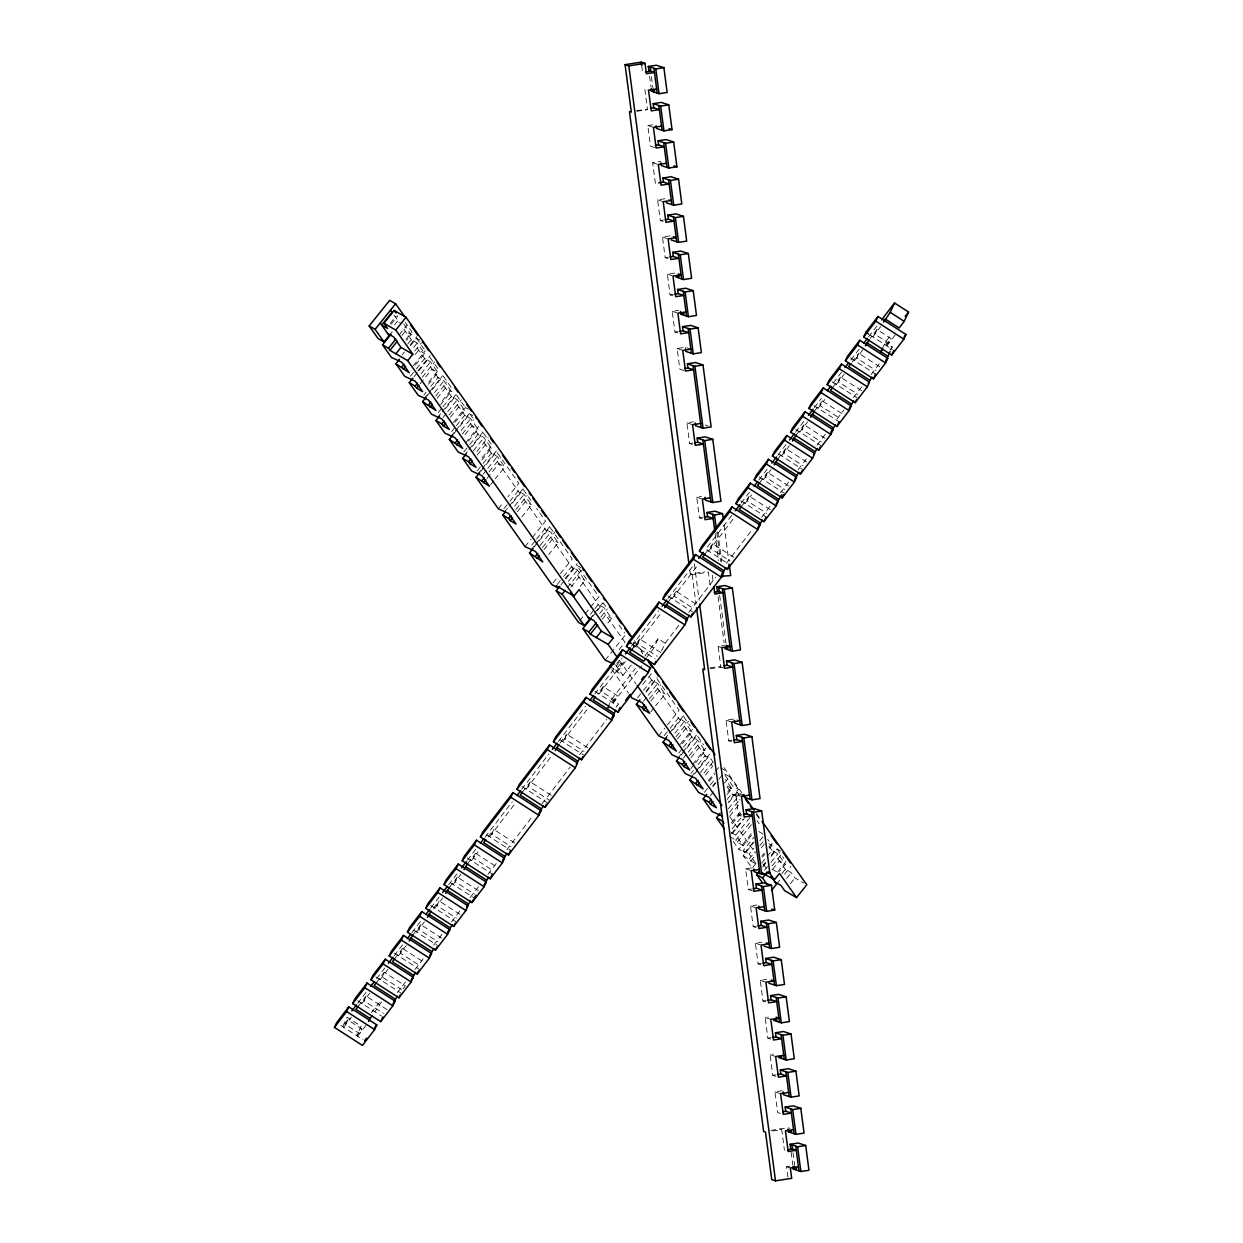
<?xml version="1.0" encoding="UTF-8"?>
<svg xmlns="http://www.w3.org/2000/svg" width="1243" height="1243" viewBox="0 0 1243 1243"><rect width="100%" height="100%" fill="white"/><g stroke="black" fill="none" stroke-linecap="round" stroke-linejoin="round"><path stroke-width="0.75" stroke-dasharray="5 3.75" d="M347.822 1019.913L345.647 1024.589L359.662 1033.617L361.822 1028.94L347.822 1019.913L342.742 1026.532L347.077 1017.178L361.091 1026.205L356.757 1035.559L361.822 1028.94M387.07 1009.642L366.063 996.109L363.888 1000.77L383.512 1013.418M403.074 988.775L405.327 985.839L384.32 972.306L382.145 976.967L401.536 989.475M421.952 960.994L402.561 948.487L400.386 953.163L419.792 965.656M381.523 1002.013L374.998 1011.74M441.824 938.216L420.818 924.683L418.642 929.36L438.033 941.852M460.065 914.413L439.059 900.88L436.883 905.557L456.29 918.049M478.322 890.61L457.315 877.076L455.14 881.738L474.531 894.245M494.947 865.765L475.556 853.257L473.381 857.934L492.787 870.442M514.82 843.003L493.813 829.454L491.638 834.131L511.028 846.623M551.317 795.38L530.31 781.847L528.135 786.524L549.142 800.057M587.815 747.773L566.808 734.225L564.633 738.901L584.024 751.409M603.306 686.618L601.13 691.294L615.145 700.322L617.305 695.645L603.306 686.618L597.665 693.967M607.889 707.314L611.509 699.529L635.406 668.346M660.81 652.544L639.803 639.011L637.628 643.672L657.236 656.32M695.692 603.896L676.301 591.388L674.126 596.065L693.516 608.557M661.525 650.99L665.145 643.19L658.137 638.684L653.802 648.038L646.702 657.298M733.805 557.315L712.798 543.781L710.623 548.458L730.014 560.95M770.303 509.708L749.296 496.159L747.121 500.836L766.511 513.343M788.544 485.904L767.537 472.356L765.377 477.032L784.768 489.524M806.8 462.085L785.794 448.552L783.618 453.229L803.009 465.721M825.041 438.282L804.035 424.749L801.875 429.425L821.266 441.918M841.682 413.437L822.291 400.945L820.116 405.606L839.507 418.114M861.539 390.675L840.532 377.126L838.372 381.803L857.763 394.295M879.795 366.871L858.789 353.323L856.613 358L876.004 370.492M877.03 329.519L874.87 334.196L888.869 343.223L891.045 338.547L877.03 329.519L870.271 338.345M882.344 348.661L885.234 342.431L890.299 335.812M890.796 350.06L892.241 346.937L885.234 342.431M357.704 1003.334L367.136 991.013M376.582 978.707L384.833 967.924M394.28 955.618L402.53 944.835M411.977 932.53L421.408 920.208M430.855 907.903L439.105 897.12M448.552 884.814L457.983 872.493M467.43 860.187L475.696 849.404M485.127 837.098L512.271 801.688M521.703 789.383L548.847 753.973M558.278 741.667L585.422 706.257M594.853 693.951L621.997 658.541M631.428 646.236L658.572 610.826M668.004 598.52L693.967 564.648M731.723 515.394L705.76 549.251L729.61 564.633M741.17 503.073L749.42 492.306M758.867 480L767.117 469.217M777.745 455.358L785.996 444.59M795.442 432.269L804.874 419.963M814.32 407.642L821.39 398.413M833.198 383.015L841.449 372.247M850.896 359.926L859.146 349.159M868.593 336.837L878.024 324.532M358.17 1006.395L366.063 996.109M376.427 982.591L384.32 972.306M394.668 958.788L402.561 948.487M412.925 934.969L420.818 924.683M433.419 908.229L439.059 900.88M449.422 887.362L457.315 877.076M467.663 863.559L475.556 853.257M488.173 836.803L493.813 829.454M522.417 792.133L530.31 781.847M560.034 743.05L566.808 734.225M631.91 649.297L639.803 639.011M668.408 601.69L676.301 591.388M704.905 554.067L712.798 543.781M741.403 506.46L749.296 496.159M759.644 482.657L767.537 472.356M777.9 458.838L785.794 448.552M796.141 435.034L804.035 424.749M814.398 411.231L822.291 400.945M832.639 387.428L840.532 377.126M852.014 362.148L858.789 353.323M343.612 1027.231L351.443 1017.038M361.868 1003.427L369.684 993.219M380.109 979.624L387.94 969.416M398.366 955.805L406.181 945.612M416.607 932.001L424.438 921.809M434.864 908.198L442.679 898.005M453.105 884.394L460.935 874.186M471.361 860.591L478.027 851.89M489.602 836.772L515.705 802.745M526.1 789.165L551.053 756.614M562.597 741.558L589.835 706.024M599.095 693.936L624.048 661.4M635.593 646.329L661.696 612.286M672.09 598.706L697.043 566.171M708.588 551.1L734.691 517.057M745.085 503.477L751.751 494.792M763.342 479.674L771.157 469.481M781.583 455.87L789.414 445.678M799.839 432.067L807.655 421.859M818.08 408.263L824.746 399.562M836.337 384.444L844.152 374.252M854.578 360.641L864.724 347.418M872.835 336.837L880.65 326.645M371.362 1012.812L379.333 1002.402M644.822 656.055L658.137 638.684M612.24 702.264L617.305 695.645M885.964 345.166L891.045 338.547M357.627 1036.258L366.607 1024.543M613.11 702.963L641.497 665.937M886.849 345.865L896.98 332.642M397.294 992.629L405.529 981.877M414.944 969.602L423.179 958.85M433.776 945.037L442.011 934.285M451.427 922.011L460.842 909.736M470.242 897.446L478.493 886.71M487.893 874.435L497.309 862.145M506.724 849.87L532.61 816.092M542.026 803.817L570.257 766.978M579.673 754.703L606.739 719.386M616.155 707.112L618.501 704.051L611.509 699.529M665.145 643.19L679.268 624.778M688.684 612.504L715.735 577.187M726.332 563.374L752.217 529.611M761.633 517.321L771.048 505.046M780.464 492.772L788.699 482.02M798.099 469.745L806.35 458.993M816.931 445.18L826.346 432.906M836.943 419.093L843.997 409.879M853.413 397.605L861.648 386.853M871.063 374.578L879.298 363.826M889.879 350.013L892.241 346.937M390.147 323.506L396.175 315.986M391.063 324.221L397.9 315.706M394.482 324.951L397.9 320.694L402.344 323.258M389.137 335.579L392.555 331.306M399.283 334.787L406.912 325.262M401.909 335.47L405.327 331.197L411.247 334.631L406.694 340.302M405.917 339.417L411.946 331.897L405.265 322.45M407.72 344.031L411.262 339.603L417.182 343.021L424.609 353.54L415.146 365.333M402.095 354.985L404.472 352.033M410.376 344.653L416.856 336.604M410.376 345.725L416.405 338.205L422.325 341.623M413.639 347.45L417.182 343.021M414.836 350.961L421.299 342.913M415.131 354.55L418.689 350.122L424.609 353.54M413.251 365.846L425.308 350.821M410.423 376.225L415.162 370.321M416.343 368.845L424.624 358.528L430.544 361.946L437.971 372.465L428.509 384.258M417.819 370.942L430.202 355.514M414.074 376.676L417.695 372.154M418.907 370.663L429.767 357.129L438.67 369.73L427.81 383.264M421.082 373.739L430.544 361.946M422.278 377.25L434.662 361.822M420.212 383.776L432.051 369.031L437.971 372.465M423.785 395.134L426.147 392.182M430.886 386.293L437.987 377.437L443.906 380.855L451.333 391.374L440.675 404.643M424.081 398.708L428.819 392.819M430 391.343L442.539 375.712M427.437 395.585L431.057 391.079M432.269 389.572L443.129 376.039L452.032 388.655L441.172 402.188M434.444 392.664L443.906 380.855M435.64 396.175L446.998 382.021M437.116 398.273L445.398 387.956L451.333 391.374M438.328 412.583L441.871 408.155M443.052 406.679L451.333 396.362L457.269 399.78L464.696 410.299L455.218 422.092M437.443 417.632L440.985 413.204M442.182 411.728L455.901 394.621M445.631 408.496L456.476 394.963L464.276 405.995M443.067 417.477L446.61 413.049M447.806 411.573L457.269 399.78M449.003 415.084L461.386 399.656M450.479 417.197L458.76 406.865L464.696 410.299M453.322 422.604L465.379 407.564L468.347 409.273M451.691 431.492L455.233 427.064M456.414 425.603L464.696 415.271L470.631 418.689L478.042 429.208L468.58 441.001M450.805 436.542L454.348 432.129M455.528 430.653L469.264 413.546M454.161 433.419L469.838 413.872L472.806 415.582M461.153 430.498L470.631 418.689M462.349 434.009L473.707 419.854M465.022 434.63L472.122 425.79L478.042 429.208M465.472 443.021L478.741 426.489M463.857 451.893L468.595 445.988M469.776 444.512L478.058 434.195L483.978 437.614L491.405 448.133L481.942 459.926M464.167 455.466L467.71 451.038M468.891 449.562L483.651 431.181M472.34 446.33L483.201 432.797L492.104 445.398L481.243 458.931M473.334 450.883L483.978 437.614M476.892 451.458L488.095 437.489M477.203 455.031L485.485 444.699L491.405 448.133M477.219 470.802L481.958 464.898M483.139 463.437L491.42 453.105L497.34 456.523L504.767 467.042L495.304 478.835M477.514 474.375L481.072 469.963M482.253 468.487L496.998 450.106M480.87 471.252L496.563 451.706L518.828 483.232L507.967 496.765M483.139 474.22L486.697 469.807M487.877 468.331L497.34 456.523M489.074 471.843L500.432 457.688M487.007 478.369L498.847 463.623L504.767 467.042M490.565 484.739L494.124 480.311M498.319 508.791L503.135 502.778M503.943 508.636L508.667 502.731M509.848 501.271L518.129 490.938L524.064 494.357L531.491 504.876L522.013 516.668M504.238 512.209L507.781 507.797M508.977 506.321L523.723 487.94M512.411 503.073L523.272 489.54L531.072 500.572M514.586 506.165L524.064 494.357M515.798 509.677L527.156 495.522M517.274 511.774L525.556 501.457L531.491 504.876M525.028 546.625L531.056 539.105M532.268 537.613L545.537 521.066L536.634 508.465M531.833 544.993L535.391 540.565M536.572 539.105L544.854 528.772L550.773 532.19L558.2 542.709L548.738 554.502M530.963 550.043L534.506 545.63M535.686 544.154L550.447 525.773M534.304 546.92L537.924 542.414M539.136 540.907L549.996 527.374L572.262 558.899L558.993 575.447M540.13 545.475L550.773 532.19M542.507 547.51L554.891 532.082M543.999 549.608L552.28 539.291L558.2 542.709M552.949 582.951L557.781 576.938M557.221 584.505L560.298 580.667M563.592 576.55L571.578 566.606L577.498 570.024L584.925 580.543L579.222 587.644M565.083 578.648L577.156 563.607M561.028 584.754L564.648 580.248M565.86 578.741L576.705 565.208L582.641 568.626M568.377 581.398L577.498 570.024M567.259 587.799L581.615 569.915M571.019 587.069L578.989 577.125L584.925 580.543M579.673 620.785L589.322 608.759M590.534 607.268L598.971 596.733L576.705 565.208M590.316 614.384L593.734 610.127M594.869 608.697L598.287 604.44L604.207 607.858L611.634 618.377L607.081 624.064M589.524 619.325L602.855 602.715M592.569 616.575L596.189 612.069M597.401 610.562L603.43 603.041L607.889 609.35M599.654 613.545L604.207 607.858M600.804 617.118L607.299 609.023M602.296 619.216L605.714 614.959L611.634 618.377M605.186 660.126L625.695 634.567M619.092 649.654L625.011 642.274L604.222 612.861M616.73 663.389L619.107 660.437M631.258 665.067L622.976 675.384L617.056 671.966L615.565 669.853L622.665 661.012M630.947 650.695L636.074 644.294L633.107 642.584M617.056 671.966L625.338 661.633M642.755 684.427L652.42 672.401M637.519 697.805L642.258 691.916M643.439 690.44L651.72 680.107L657.656 683.526L665.083 694.045L655.605 705.838M646.111 691.061L657.314 677.109M646.003 692.242L656.863 678.709L679.129 710.235L665.86 726.782M643.454 701.223L646.997 696.81M648.178 695.334L657.656 683.526M649.39 698.846L660.748 684.691M650.866 700.943L659.147 690.626L665.083 694.045M650.881 711.742L654.424 707.314M658.619 735.794L664.648 728.274M664.244 735.638L668.983 729.75M670.163 728.274L678.445 717.941L684.365 721.36L691.792 731.878L682.329 743.671M664.539 739.212L668.097 734.799M669.278 733.323L684.023 714.943M672.727 730.076L683.588 716.543L690.269 726.005M674.902 733.168L684.365 721.36M676.099 736.679L688.482 721.251M677.59 738.777L685.872 728.46L691.792 731.878M680.418 744.184L692.491 729.159M678.787 753.087L682.329 748.659M683.526 747.183L691.807 736.866L697.727 740.284L705.154 750.803L695.692 762.596M677.901 758.137L681.459 753.709M682.64 752.233L696.36 735.126M681.257 755.014L696.95 735.468L703.616 744.914M683.526 757.981L687.084 753.553M688.265 752.077L697.727 740.284M689.461 755.589L700.819 741.434M690.953 757.702L699.234 747.369L705.154 750.803M692.584 764.616L705.853 748.068M690.953 768.485L694.511 764.072M690.968 773.472L693.33 770.52M698.069 764.631L705.154 755.775L711.089 759.193L713.202 762.208M691.263 777.046L694.821 772.633M696.002 771.157L709.722 754.05M694.619 773.923L698.24 769.417M699.452 767.91L710.297 754.377M700.431 772.478L711.089 759.193M704.004 773.037L713.156 761.633M705.48 775.135L712.581 766.294L711.105 764.196M708.355 780.526L714.383 773.006M715.595 771.499L719.2 766.993M709.054 781.505L714.958 774.14M704.315 792.397L709.054 786.493M710.235 785.017L714.974 779.128M712.907 785.654L715.269 782.702M712.798 786.835L717.631 780.822M718.842 779.314L722.463 774.793M710.25 795.815L713.793 791.387M724.467 783.106L729.594 776.72L723.659 773.301L732.562 785.902L738.497 789.321L728.631 801.611M727.745 791.915L732.562 785.902M727.139 794.526L731.878 788.637L725.508 779.625M727.139 799.513L731.878 793.609L737.798 797.027L739.927 800.041M728.569 802.745L737.021 792.211L742.941 795.629M728.336 808.836L737.798 797.027M729.532 812.347L739.865 799.467M729.843 815.921L739.305 804.128L737.814 802.03M731.443 822.866L741.092 810.84M732.22 823.767L741.683 811.974M732.22 828.755L744.06 814.01M731.335 833.804L743.174 819.059M732.282 833.68L744.355 818.655M751.487 835.312L743.205 845.628L735.778 835.125L751.16 815.952M743.205 845.628L737.285 842.21L735.794 840.113L751.176 820.939M737.285 842.21L752.668 823.037M752.978 842.397L744.697 852.714L738.777 849.295L752.046 832.763M744.697 852.714L743.221 850.616L753.864 837.347M755.76 863.699L752.139 868.22L743.236 855.604L754.081 842.07M743.236 855.604L756.567 864.553L749.141 854.034L753.88 848.146M759.784 840.765L763.342 836.337M749.156 859.022L755.076 851.657M759.799 845.753L764.538 839.864M750.648 861.135L755.371 855.231M761.291 847.866L766.03 841.962M761.788 856.194L764.196 853.18M769.029 847.167L772.649 842.661M762.487 857.173L764.849 854.236M769.588 848.332L771.95 845.38L767.708 839.367M761.695 863.139L771.95 850.367L777.885 853.786L785.312 864.305L779.61 871.405M763.186 865.252L765.47 862.409M771.157 855.308L776.518 848.627M762.627 867.008L766.247 862.502M771.064 856.489L777.093 848.969L783.028 852.387M764.554 870.395L767.63 866.557M771.048 862.3L777.885 853.786M772.198 865.874L782.002 853.661M772.54 869.401L779.377 860.871L785.312 864.305M777.559 872.104L785.996 861.57L782.67 856.847M781.894 873.534L785.312 869.277L791.247 872.695L794.961 877.962L803.848 883.089M776.549 884.161L779.967 879.904M784.519 874.217L790.905 866.278M786.679 878.381L791.247 872.695M790.393 883.633L794.961 877.962M636.634 110.425L647.51 109.648L644.791 88.983L648.535 90.211M636.711 111.311L647.51 109.648M654.735 147.575L650.524 146.192L647.805 125.543L652.653 124.782M655.403 183.358L652.684 162.709L660.779 161.45M663.109 221.44L660.297 220.524L657.578 199.874L665.673 198.616L669.899 199.999M660.297 220.524L663.529 220.027M668.004 258.606L665.191 257.689L662.472 237.04L670.567 235.782M665.191 257.689L668.423 257.192M672.898 295.772L670.07 294.855L667.367 274.206L675.462 272.947M670.07 294.855L673.318 294.358M677.777 332.938L674.965 332.021L672.245 311.372L678.725 310.362M674.965 332.021L678.212 331.524M684.085 370.569L679.859 369.187L677.14 348.537L685.235 347.279L689.461 348.661M692.444 444.435L689.632 443.518L686.913 422.869L693.392 421.859M689.632 443.518L692.879 443.021M702.233 518.766L699.421 517.849L696.701 497.2L701.549 496.439M699.421 517.849L702.652 517.352M689.787 570.195L690.285 574.033L704.672 571.811M690.285 574.033L692.165 574.639L708.355 572.137L710.173 585.904M710.064 668.796L720.847 667.134L718.128 646.469L724.607 645.474M709.986 667.911L718.982 666.512L724.607 668.361M731.568 741.76L728.755 740.844L726.036 720.194L734.131 718.936L738.358 720.318M728.755 740.844L731.987 740.346M741.356 816.092L738.528 815.175L735.809 794.526L740.673 793.764M738.528 815.175L741.776 814.678M752.543 890.889L748.317 889.506L745.598 868.857L752.077 867.847M748.317 889.506L751.549 889.009M756.024 927.589L753.196 926.672L750.492 906.023L756.956 905.013M753.196 926.672L756.443 926.175M760.902 964.754L758.09 963.838L755.371 943.188L761.85 942.178M758.09 963.838L761.337 963.341M765.797 1001.92L762.984 1001.003L760.265 980.354L766.745 979.344M762.984 1001.003L766.216 1000.506M770.691 1039.086L767.879 1038.169L765.16 1017.52L768.392 1017.007M767.879 1038.169L771.111 1037.672M775.585 1076.252L772.758 1075.335L770.038 1054.685L773.286 1054.173M772.758 1075.335L776.005 1074.838M780.464 1113.417L777.652 1112.501L774.933 1091.851L783.028 1090.593M770.831 1130.4L787.922 1127.758L789.802 1128.364M772.711 1131.021L781.707 1129.623L784.426 1150.288M787.953 1177.121L786.586 1166.789L793.065 1165.794M647.805 125.543L653.43 127.376M652.684 162.709L658.324 164.542M657.578 199.874L663.218 201.708M662.472 237.04L668.097 238.874M667.367 274.206L672.991 276.039M672.245 311.372L677.886 313.205M677.14 348.537L682.764 350.371M705.154 424.982L708.153 425.961M686.913 422.869L692.553 424.702M696.701 497.2L702.326 499.033M718.128 646.469L721.888 647.696M726.036 720.194L731.661 722.028M735.809 794.526L741.449 796.359M745.598 868.857L751.223 870.69M750.492 906.023L756.117 907.856M755.371 943.188L761.011 945.022M760.265 980.354L765.89 982.188M765.16 1017.52L770.784 1019.353M770.038 1054.685L775.679 1056.519M774.933 1091.851L780.557 1093.685M779.827 1129.017L781.707 1129.623M786.586 1166.789L790.346 1168.016M568.719 583.666L576.13 587.939M609.645 666.434L615.565 669.853M720.691 767.848L725.135 770.411M731.878 788.637L725.943 785.203L733.37 795.722M763.047 834.006L758.603 831.443L760.079 833.556M768.982 843.671L771.95 845.38M731.335 832.561L735.778 835.125M729.874 836.694L735.794 840.113M743.221 850.616L749.141 854.034M772.074 869.137L776.518 871.7M870.038 335.035L892.443 349.469M850.383 357.937L875.6 374.19M832.142 381.741L857.344 397.993M813.885 405.544L839.103 421.797M795.644 429.363L820.846 445.6M778.786 454.068L802.605 469.403M759.131 476.97L784.349 493.222M740.89 500.774L766.108 517.026M667.895 596.003L693.112 612.255M632.796 644.527L655.216 658.961M594.9 691.232L617.305 705.667M559.801 739.74L583.62 755.091M521.905 786.462L547.122 802.698M486.805 834.97L510.624 850.321M467.15 857.872L492.368 874.124M450.308 882.592L474.127 897.928M430.653 905.494L455.87 921.731M413.81 930.199L437.629 945.55M394.155 953.101L419.373 969.354M375.914 976.905L401.132 993.157M357.658 1000.724L381.477 1016.059M340.815 1025.428L363.236 1039.863M634.412 640.673L643.361 653.352M723.97 767.49L741.869 792.863M756.428 813.466L759.784 818.22M636.074 644.294L642.911 653.989M729.594 776.72L738.497 789.321M756.303 814.553L759.768 819.463M416.405 338.205L424.189 349.236M469.838 413.872L474.298 420.181M619.014 625.12L624.576 632.998M632.376 644.029L634.598 647.183M737.021 792.211L739.243 795.365M757.065 820.582L759.287 823.736M777.093 848.969L781.552 855.262M403.835 324.112L411.247 334.631M393.953 315.085L399.391 322.792M403.835 329.1L412.754 341.716M417.197 348.024L426.1 360.625M430.56 366.934L439.463 379.55M443.922 385.858L452.825 398.459M457.284 404.767L466.187 417.384M470.631 423.692L479.549 436.293M483.993 442.601L492.896 455.218M497.355 461.526L519.621 493.051M524.08 499.36L546.345 530.885M550.789 537.194L573.054 568.719M577.513 575.027L599.779 606.553M649.576 677.078L653.212 682.221M657.671 688.529L679.921 720.054M684.38 726.363L693.283 738.964M697.743 745.272L706.645 757.888M768.982 846.157L773.441 852.465M777.9 858.773L786.803 871.39M619.263 660.188L635.996 683.883M729.719 816.604L755.387 852.931M763.186 863.994L767.661 870.318M615.549 664.865L622.976 675.384M611.867 669.589L628.57 693.237M733.215 841.418L738.777 849.295M724.048 524.934L728.74 560.593M717.77 531.864L721.732 561.898M716.776 532.47L720.567 561.23M715.16 533.775L718.687 560.609M651.441 76.724L652.886 87.74M719.666 595.381L725.974 643.299M793.003 1152.696L794.681 1165.53M649.561 76.118L651.006 87.119M685.235 347.279L685.779 351.412M718.05 596.687L724.094 642.693M791.123 1152.09L792.801 1164.924M712.348 575.245L713.094 580.885M641.714 65.599L642.615 72.482M694.324 563.778L699.141 600.291M692.165 574.639L696.033 604.036"/><path stroke-width="1.5" d="M334.445 1027.386L336.62 1022.725L348.77 1006.846L376.8 1024.9L374.625 1029.577L362.459 1045.441L334.445 1027.386L346.611 1011.522L348.77 1006.846M352.701 1003.583L354.861 998.906L367.027 983.042L395.041 1001.097L392.866 1005.773L380.715 1021.637L352.701 1003.583L364.852 987.719L367.027 983.042M370.942 979.779L373.118 975.102L385.268 959.239L413.298 977.293L411.122 981.954L398.956 997.834L370.942 979.779L383.108 963.915L385.268 959.239M389.199 955.976L391.359 951.299L403.524 935.435L431.539 953.49L429.363 958.151L417.213 974.03L389.199 955.976L401.349 940.096L403.524 935.435M407.44 932.157L409.615 927.496L421.765 911.616L449.795 929.671L447.62 934.348L435.454 950.211L407.44 932.157L419.606 916.293L421.765 911.616M368.487 1021.482L371.952 1015.717M409.227 941.029L412.925 934.969M425.696 908.353L427.856 903.692L440.022 887.813L468.036 905.867L465.861 910.544L453.711 926.408L425.696 908.353L437.847 892.49L440.022 887.813M427.468 917.225L431.166 911.166M443.937 884.55L446.113 879.873L458.263 864.009L486.293 882.064L484.117 886.741L471.952 902.604L443.937 884.55L456.103 868.686L458.263 864.009M380.715 1021.637L382.875 1016.96M393.736 1002.184L397.434 996.125M445.724 893.422L449.422 887.362M462.194 860.746L464.354 856.07L476.52 840.206L504.534 858.26L502.358 862.922L490.208 878.801L462.194 860.746L474.344 844.883L476.52 840.206M398.956 997.834L400.401 994.711M415.69 972.321L411.262 979.935L413.298 977.293M463.965 869.618L467.663 863.559M480.435 836.943L482.61 832.266L513.017 792.583L541.031 810.638L538.856 815.315L508.449 854.982L480.435 836.943L510.842 797.26L513.017 792.583M417.213 974.03L418.658 970.907M433.931 948.518L429.519 956.131L431.539 953.49M435.454 950.211L436.899 947.104M452.188 924.714L447.76 932.328L449.795 929.671M516.933 789.321L519.108 784.644L549.515 744.977L577.529 763.031L575.354 767.708L544.947 807.375L516.933 789.321L547.34 749.653L549.515 744.977M453.711 926.408L455.156 923.3M466.731 906.955L470.429 900.895M471.952 902.604L473.397 899.481M488.685 877.092L484.257 884.705L486.293 882.064M553.43 741.714L555.605 737.037L586.012 697.37L614.026 715.409L611.851 720.085L581.444 759.768L553.43 741.714L583.837 702.031L586.012 697.37M490.208 878.801L492.368 874.124M506.926 853.288L502.514 860.902L504.534 858.26M555.217 750.586L558.915 744.526M508.449 854.982L510.624 850.321M589.928 694.091L592.103 689.43L622.51 649.747L650.524 667.802L648.364 672.479L617.942 712.146L589.928 694.091L620.335 654.424L622.51 649.747M543.424 805.682L539.011 813.295L541.031 810.638M544.947 807.375L546.392 804.268M626.425 646.484L628.601 641.808L659.008 602.14L687.022 620.195L684.862 624.856L654.439 664.539L626.425 646.484L656.832 606.817L659.008 602.14M576.224 764.119L579.922 758.059M581.444 759.768L582.889 756.645M662.923 598.877L665.098 594.201L695.505 554.518L723.519 572.572L721.36 577.249L690.937 616.916L662.923 598.877L693.33 559.195L695.505 554.518M615.611 710.281L612.007 718.066L614.026 715.409M664.71 607.734L668.408 601.69M617.942 712.146L620.117 707.485M699.421 551.255L701.596 546.578L732.003 506.911L760.017 524.966L757.857 529.642L727.435 569.31L699.421 551.255L729.827 511.588L732.003 506.911M654.439 664.539L655.884 661.416M735.918 503.648L738.093 498.971L750.259 483.107L778.273 501.162L776.098 505.823L763.932 521.703L735.918 503.648L748.084 487.784L750.259 483.107M685.716 621.282L689.414 615.223M754.175 479.845L756.334 475.168L768.5 459.304L796.514 477.343L794.355 482.02L782.189 497.884L754.175 479.845L766.325 463.965L768.5 459.304M690.937 616.916L692.382 613.809M772.416 456.026L774.591 451.364L786.757 435.485L814.771 453.54L812.596 458.216L800.43 474.08L772.416 456.026L784.582 440.162L786.757 435.485M725.912 567.616L721.499 575.229L723.519 572.572M774.203 464.898L777.9 458.838M790.672 432.222L792.832 427.545L804.998 411.682L833.012 429.736L830.852 434.413L818.686 450.277L790.672 432.222L802.823 416.358L804.998 411.682M727.435 569.31L729.61 564.633M792.444 441.094L796.141 435.034M808.913 408.419L811.089 403.742L823.254 387.878L851.269 405.933L849.093 410.61L836.927 426.473L808.913 408.419L821.079 392.555L823.254 387.878M762.41 519.994L757.997 527.607L760.017 524.966M810.7 417.291L814.398 411.231M827.17 384.615L829.33 379.938L841.495 364.075L869.51 382.129L867.35 386.791L855.184 402.67L827.17 384.615L839.32 368.751L841.495 364.075M763.932 521.703L766.108 517.026M781.785 494.714L776.238 503.803L778.273 501.162M845.411 360.812L847.586 356.135L859.752 340.271L887.766 358.31L885.591 362.987L873.425 378.851L845.411 360.812L857.577 344.933L859.752 340.271M782.189 497.884L783.634 494.776M795.209 478.431L798.907 472.387M863.667 336.993L865.827 332.332L877.993 316.452L906.007 334.507L903.847 339.184L891.682 355.047L863.667 336.993L875.818 321.129L877.993 316.452M800.43 474.08L801.875 470.973M813.466 454.627L817.164 448.583M865.439 345.865L869.137 339.805M818.686 450.277L820.131 447.154M835.405 424.764L830.992 432.378L833.012 429.736M883.695 322.061L890.206 312.335L894.54 302.981L908.555 312.009L904.22 321.347L899.14 327.966L885.14 318.938M836.927 426.473L839.103 421.797M853.661 400.961L849.233 408.574L851.269 405.933M855.184 402.67L856.629 399.547M882.344 348.661L880.899 351.769L882.918 349.128M868.204 383.217L871.902 377.157M873.425 378.851L875.6 374.19M890.066 351.614L885.731 360.967L887.766 358.31M891.682 355.047L893.841 350.371M351.8 1011.025L356.523 1004.872M370.678 986.398L374.221 981.784M388.375 963.309L393.099 957.157M407.253 938.683L410.796 934.068M426.131 914.056L429.674 909.441M442.648 892.505L447.371 886.352M461.526 867.878L466.249 861.725M480.404 843.251L483.947 838.637M516.979 795.536L520.522 790.921M552.374 749.358L557.097 743.205M590.13 700.104L593.672 695.49M625.54 653.927L630.248 647.774M662.115 606.211L666.823 600.058M698.69 558.495L703.398 552.343M735.266 510.78L739.989 504.627M754.144 486.153L757.686 481.538M771.841 463.064L776.564 456.911M789.538 439.975L794.261 433.823M808.416 415.348L813.14 409.196M827.294 390.722L830.837 386.107M844.991 367.633L848.534 363.018M863.869 343.006L867.412 338.391M881.567 319.917L894.54 302.981M358.17 1006.395L355.918 1009.332L369.932 1018.359M376.427 982.591L374.174 985.528L395.181 999.061M394.668 958.788L392.415 961.725L413.437 975.258M485.92 839.755L483.667 842.692L504.674 856.225M522.417 792.133L520.164 795.069L541.171 808.618M595.413 696.903L593.16 699.856L614.166 713.389M631.91 649.297L629.657 652.233L643.656 661.26L645.692 658.619M704.905 554.067L702.652 557.004L723.659 570.553M741.403 506.46L739.15 509.397L760.157 522.93M759.644 482.657L757.391 485.593L778.413 499.127M832.639 387.428L830.386 390.364L851.408 403.897M850.896 363.624L848.643 366.561L869.649 380.094M905.137 316.468L908.555 312.009M607.159 708.883L609.194 706.226M364.634 1040.764L366.654 1038.123M374.764 1027.541L376.8 1024.9M393.021 1003.738L395.041 1001.097M474.127 897.928L476.147 895.286M625.586 700.353L630.17 694.371M641.621 679.424L643.921 676.425M648.504 670.443L650.524 667.802M794.495 480L796.514 477.343M903.987 337.164L906.007 334.507M380.234 322.962L389.137 335.579L384.009 341.965L378.074 338.547L369.171 325.93L389.68 300.371L395.616 303.789L404.519 316.406M384.009 341.965L375.106 329.348L395.616 303.789M390.488 310.191L391.965 312.288L381.71 325.06L387.645 328.494L383.932 323.227L394.186 310.455L406.026 317.291L632.159 637.504M399.516 359.258L395.896 363.764L409.227 372.714L401.8 362.195L391.436 357.456L382.533 344.855L390.986 334.32M617.041 657.034L608.107 644.387L613.234 638.001L579.098 589.648L573.971 596.05L407.72 360.641L412.847 354.239L395.771 330.079L406.026 317.291M407.72 360.641L389.945 350.371L388.469 348.273L395.864 339.044M389.945 350.371L397.356 341.141M395.864 353.789L400.992 347.403L393.58 336.884L387.645 333.466M401.815 367.182L404.193 364.246M403.307 369.295L405.669 366.343M426.225 397.092L422.62 401.598L435.951 410.547L428.524 400.028L418.161 395.29L409.258 382.689L412.878 378.167M395.896 363.764L404.798 376.38L415.162 381.119L422.589 391.623L416.669 388.204L415.178 386.107L417.539 383.155M416.669 388.204L419.031 385.252M428.54 405.016L430.901 402.079M430.016 407.129L432.393 404.177M452.949 434.926L449.329 439.432L462.66 448.381L455.249 437.862L444.87 433.123L435.967 420.522L439.587 416.001M422.62 401.598L431.523 414.214L441.886 418.953L449.313 429.456L443.378 426.038L441.902 423.941L444.264 420.989M443.378 426.038L445.755 423.086M455.264 442.85L457.626 439.913M456.74 444.963L459.102 442.011M479.674 472.76L476.053 477.265L489.385 486.215L481.958 475.696L471.594 470.957L462.691 458.356L466.311 453.835M449.329 439.432L458.232 452.048L468.595 456.787L476.022 467.29L470.103 463.872L468.611 461.774L470.988 458.822M470.103 463.872L472.464 460.92M481.973 480.684L484.335 477.747M483.465 482.797L485.827 479.845M533.107 548.427L529.487 552.933L542.818 561.883L535.391 551.364L525.028 546.625L502.762 515.099L505.186 512.1M476.053 477.265L498.319 508.791L508.682 513.53L516.109 524.049L510.174 520.631L508.698 518.517L511.059 515.581M510.174 520.631L512.551 517.678M535.407 556.351L537.784 553.415M536.898 558.464L539.26 555.512M570.879 592.942L589.524 619.325L584.396 625.711L578.461 622.292L556.211 590.767L559.816 586.261M584.396 625.711L562.131 594.185L565.208 590.363M614.073 664.011L605.186 660.126L582.92 628.601L591.373 618.082M608.107 644.387L590.332 634.132L588.84 632.019L596.252 622.79M590.332 634.132L597.743 624.903M596.252 637.55L601.379 631.164L593.952 620.645L588.032 617.227M609.645 666.434L613.265 661.929M666.699 737.596L663.078 742.102L676.41 751.052L668.983 740.533L658.619 735.794L636.354 704.268L639.974 699.762M629.673 694.806L631.91 697.96L642.274 702.699L649.701 713.218L643.765 709.8L642.289 707.687L644.651 704.75M643.765 709.8L646.142 706.847M668.998 745.52L671.375 742.584M670.49 747.633L672.851 744.681M692.211 776.937L689.787 779.936L703.134 788.885L695.707 778.367L685.344 773.628L676.441 761.027L678.849 758.012M663.078 742.102L671.981 754.719L682.345 759.457L689.772 769.961L683.852 766.543L682.36 764.445L684.722 761.493M683.852 766.543L686.214 763.59M695.723 783.354L698.084 780.418M697.199 785.467L699.576 782.515M722.416 816.2L712.053 811.461L703.15 798.861L706.77 794.339M689.787 779.936L698.706 792.552L709.069 797.291L716.496 807.795L710.561 804.376L709.085 802.279L711.447 799.327M710.561 804.376L712.923 801.424M724.296 828.801L716.512 817.77L720.132 813.264M762.161 882.406L756.583 874.528L759.007 871.514M766.962 884.255L762.518 877.946L766.62 872.835M762.503 872.959L774.358 879.795L779.485 873.409L796.545 897.586L806.8 884.798L762.021 821.39M771.421 890.547L776.549 884.161L771.111 876.455M689.026 564.431L629.44 111.528L631.32 112.15L625.074 64.652L641.264 62.15L645.008 63.377L646.376 73.71L654.471 72.451L650.711 71.224L645.847 71.985M625.074 64.652L628.818 65.879L645.008 63.377M648.83 70.618L648.287 66.485L656.382 65.226L663.886 67.681L667.149 92.464L659.054 93.707L651.55 91.252L651.192 88.502M648.287 66.485L655.791 68.94L663.886 67.681M656.63 88.968L648.535 90.211L651.254 110.876L659.349 109.617L653.725 107.784L650.493 108.281M651.55 91.252L654.781 90.755M653.725 107.784L653.181 103.651L661.276 102.392L668.781 104.847L672.043 129.629L663.948 130.872L656.444 128.417L656.071 125.667M653.181 103.651L660.686 106.106L668.781 104.847M661.525 126.133L653.43 127.376L656.149 148.041L664.244 146.783L658.619 144.949L655.372 145.447M658.619 144.949L658.075 140.816L666.17 139.558L673.675 142.013L676.922 166.795L668.843 168.038L661.323 165.583L660.965 162.833M658.075 140.816L665.58 143.271L673.675 142.013M666.419 163.299L658.324 164.542L661.043 185.207L669.138 183.948L663.498 182.115L658.65 182.861M663.498 182.115L662.954 177.982L671.049 176.724L678.554 179.178L681.817 203.961L673.722 205.204L666.217 202.749M662.954 177.982L670.459 180.437L678.554 179.178M671.298 200.465L663.218 201.708L665.922 222.373L674.017 221.114L668.392 219.281L665.16 219.778M668.392 219.281L667.848 215.148L675.943 213.889L683.448 216.344L686.711 241.126L678.616 242.369L671.111 239.915M667.848 215.148L675.353 217.603L683.448 216.344M673.38 236.698L676.192 237.631L668.097 238.874L670.816 259.538L678.911 258.28L673.286 256.446L672.743 252.313L680.838 251.055L688.342 253.51L691.605 278.292L683.51 279.535L675.99 277.08L679.237 276.583M672.743 252.313L680.247 254.768L688.342 253.51M670.039 256.944L673.286 256.446M678.274 273.864L681.086 274.796L672.991 276.039L675.71 296.704L683.805 295.446L678.165 293.612L677.621 289.479L685.716 288.221L693.237 290.676L696.484 315.458L688.389 316.701L680.884 314.246L680.527 311.496M677.621 289.479L685.142 291.934L693.237 290.676M674.933 294.109L678.165 293.612M685.981 311.962L677.886 313.205L680.605 333.87L688.684 332.611L683.06 330.778L679.828 331.275M680.884 314.246L684.132 313.749M683.06 330.778L682.516 326.645L690.611 325.386L698.115 327.841L701.378 352.608L693.283 353.867L685.779 351.412M682.516 326.645L690.02 329.1L698.115 327.841M690.859 349.128L682.764 350.371L685.483 371.036L693.578 369.777L687.954 367.944L684.707 368.441M687.954 367.944L687.41 363.811L695.505 362.552L703.01 365.007L711.151 426.939L703.056 428.198L695.552 425.743L695.194 422.993M687.41 363.811L694.915 366.265L703.01 365.007M700.648 423.459L692.553 424.702L695.272 445.367L703.367 444.108L697.727 442.275L694.495 442.772M697.727 442.275L697.183 438.142L705.278 436.883L712.783 439.338L720.94 501.271L712.845 502.529L705.34 500.074L704.967 497.324M697.183 438.142L704.688 440.597L712.783 439.338M710.421 497.79L702.326 499.033L705.045 519.698L713.14 518.44L707.516 516.606L704.268 517.104M707.516 516.606L706.972 512.473L715.067 511.215L722.571 513.67L723.302 519.31M706.972 512.473L714.476 514.928L722.571 513.67M720.738 576.255L730.713 575.602L729.237 564.353M717.289 590.938L716.745 586.805L724.84 585.546L732.345 588.001L740.502 649.934L732.407 651.192L724.902 648.737L728.134 648.24M716.745 586.805L724.249 589.26L732.345 588.001M714.305 592.289L719.169 591.544L722.913 592.771L714.818 594.03L713.839 586.51M727.481 645.63L729.983 646.453L721.888 647.696L724.607 668.361L732.702 667.103L727.062 665.269L726.534 661.136L734.613 659.878L742.133 662.333L750.275 724.265L742.18 725.524L734.675 723.069L734.318 720.318M726.534 661.136L734.038 663.591L742.133 662.333M723.83 665.766L727.062 665.269M739.756 720.785L731.661 722.028L734.38 742.692L742.475 741.434L736.85 739.585L733.619 740.098M736.85 739.585L736.307 735.468L744.402 734.209L751.906 736.664L760.048 798.596L751.968 799.855L744.448 797.4L744.091 794.65M736.307 735.468L743.811 737.922L751.906 736.664M749.545 795.116L741.449 796.359L744.169 817.024L752.264 815.765L746.623 813.916L743.392 814.429M746.623 813.916L746.08 809.799L754.175 808.54L761.679 810.995L769.837 872.928L761.741 874.186L754.237 871.731L753.864 868.981M746.08 809.799L753.584 812.254L761.679 810.995M759.318 869.447L751.223 870.69L753.942 891.355L762.037 890.097L756.412 888.248L753.165 888.761M756.412 888.248L755.868 884.13L763.963 882.872L771.468 885.327L774.731 910.094L766.636 911.352L759.131 908.897L758.758 906.147M755.868 884.13L763.373 886.585L771.468 885.327M764.212 906.613L756.117 907.856L758.836 928.521L766.931 927.262L761.291 925.413L758.059 925.926M761.291 925.413L760.747 921.296L768.842 920.038L776.362 922.492L779.61 947.259L771.515 948.518L764.01 946.063M760.747 921.296L768.267 923.751L776.362 922.492M766.278 942.847L769.106 943.779L761.011 945.022L763.73 965.687L771.81 964.428L766.185 962.579L765.641 958.462L773.736 957.203L781.241 959.658L784.504 984.425L776.409 985.683L768.904 983.229M765.641 958.462L773.146 960.917L781.241 959.658M762.953 963.092L766.185 962.579M771.173 980.012L773.985 980.945L765.89 982.188L768.609 1002.852L776.704 1001.594L771.08 999.745L770.536 995.627L778.631 994.369L786.135 996.824L789.398 1021.591L781.303 1022.849L773.799 1020.394L777.03 1019.897M770.536 995.627L778.04 998.082L786.135 996.824M767.832 1000.258L771.08 999.745M776.067 1017.178L778.879 1018.11L770.784 1019.353L773.503 1040.018L781.598 1038.76L775.974 1036.911L775.43 1032.793L783.525 1031.535L791.03 1033.99L794.277 1058.756L786.182 1060.015L778.677 1057.56L781.925 1057.063M775.43 1032.793L782.935 1035.248L791.03 1033.99M772.726 1037.423L775.974 1036.911M783.774 1055.276L775.679 1056.519L778.398 1077.184L786.493 1075.925L780.853 1074.076L777.621 1074.589M780.853 1074.076L780.309 1069.959L788.404 1068.7L795.908 1071.155L799.171 1095.922L791.076 1097.181L783.572 1094.726L783.214 1091.976M780.309 1069.959L787.813 1072.414L795.908 1071.155M788.652 1092.442L780.557 1093.685L783.276 1114.35L791.371 1113.091L785.747 1111.242L782.515 1111.755M785.747 1111.242L785.203 1107.125L793.298 1105.866L800.803 1108.321L804.066 1133.088L795.971 1134.346L788.466 1131.891L788.093 1129.141M785.203 1107.125L792.708 1109.579L800.803 1108.321M793.547 1129.592L785.452 1130.85L788.171 1151.515L796.266 1150.257L792.506 1149.029L787.658 1149.775M788.466 1131.891L791.698 1131.394M790.641 1148.408L790.097 1144.29L798.192 1143.032L805.697 1145.487L808.96 1170.253L800.865 1171.512L793.345 1169.057L792.987 1166.307M790.097 1144.29L797.602 1146.745L805.697 1145.487M798.441 1166.757L790.346 1168.016L791.698 1178.348L775.508 1180.85L771.763 1179.623L765.517 1132.124L763.637 1131.518L702.792 669.014L704.657 669.635L696.531 607.843M793.345 1169.057L796.592 1168.56M669.029 128.635L672.043 129.629M673.924 165.801L676.922 166.795M766.838 871.949L769.837 872.928M771.717 909.115L774.731 910.094M383.932 323.227L395.771 330.079M369.171 325.93L375.106 329.348M400.992 347.403L412.847 354.239M382.533 344.855L388.469 348.273M409.258 382.689L415.178 386.107M435.967 420.522L441.902 423.941M462.691 458.356L468.611 461.774M502.762 515.099L508.698 518.517M573.971 596.05L556.196 585.779L557.672 587.877L551.752 584.459L529.487 552.933M556.211 590.767L562.131 594.185M601.379 631.164L613.234 638.001M582.92 628.601L588.84 632.019M636.354 704.268L642.289 707.687M676.441 761.027L682.36 764.445M703.15 798.861L709.085 802.279M716.512 817.77L722.432 821.188L723.923 823.301M775.057 882.064L780.992 885.482L784.706 890.734L796.545 897.586M756.583 874.528L762.518 877.946M890.206 312.335L904.22 321.347M875.818 321.129L903.847 339.184M865.827 332.332L868.639 334.134M866.884 342.757L887.906 356.29M857.577 344.933L885.591 362.987M839.32 368.751L867.35 386.791M821.079 392.555L849.093 410.61M812.145 414.168L833.152 427.716M802.823 416.358L830.852 434.413M793.889 437.971L814.911 451.52M784.582 440.162L812.596 458.216M775.648 461.79L796.654 475.323M766.325 463.965L794.355 482.02M748.084 487.784L776.098 505.823M729.827 511.588L757.857 529.642M693.33 559.195L721.36 577.249M666.155 604.626L687.161 618.159M656.832 606.817L684.862 624.856M628.601 641.808L631.397 643.61M620.335 654.424L648.364 672.479M583.837 702.031L611.851 720.085M556.662 747.463L577.669 760.996M547.34 749.653L575.354 767.708M510.842 797.26L538.856 815.315M474.344 844.883L502.358 862.922M465.41 866.495L486.433 880.028M456.103 868.686L484.117 886.741M447.169 890.299L468.176 903.847M437.847 892.49L465.861 910.544M428.913 914.118L449.935 927.651M419.606 916.293L447.62 934.348M410.672 937.921L431.678 951.454M401.349 940.096L429.363 958.151M383.108 963.915L411.122 981.954M364.852 987.719L392.866 1005.773M346.611 1011.522L374.625 1029.577M647.836 659.707L715.005 754.812M742.988 794.448L754.19 810.296M410.454 324.811L417.881 335.315M422.325 341.623L423.816 343.736M424.811 345.134L428.757 350.728M437.179 362.645L440.146 366.856M454.487 387.163L457.952 392.073M466.855 404.69L471.315 410.982M475.758 417.291L477.25 419.404M478.244 420.802L482.191 426.396M490.612 438.313L493.58 442.524M502.483 455.124L509.335 464.82M511.479 467.865L514.68 472.418M517.896 476.97L524.748 486.65M529.207 492.958L530.683 495.071M532.827 498.101L539.26 507.206M541.404 510.251L545.693 516.311M555.916 530.792L560.624 537.458M562.768 540.487L568.129 548.085M571.345 552.638L576.705 560.22M582.641 568.626L584.117 570.739M586.261 573.769L591.621 581.367M594.838 585.919L599.126 591.979M603.414 598.054L604.906 600.151M609.35 606.46L614.058 613.125M616.202 616.155L621.562 623.753M624.778 628.305L630.139 635.888M648.271 661.587L652.559 667.646M654.704 670.692L658.339 675.819M662.799 682.127L667.491 688.793M669.635 691.823L674.996 699.421M678.212 703.973L683.572 711.555M690.999 722.074L694.946 727.668M696.935 730.48L698.411 732.578M705.34 742.382L710.281 749.389M745.427 799.14L748.395 803.335M750.368 806.148L751.844 808.245M771.157 835.576L777.077 843.981M783.028 852.387L790.439 862.891M394.186 310.455L396.035 313.081M637.115 685.468L721.919 805.542M768.78 871.902L774.358 879.795M655.791 68.94L659.054 93.707M660.686 106.106L663.948 130.872M665.58 143.271L668.843 168.038M670.459 180.437L673.722 205.204M675.353 217.603L678.616 242.369M680.247 254.768L683.51 279.535M685.142 291.934L688.389 316.701M690.02 329.1L693.283 353.867M694.915 366.265L703.056 428.198M704.688 440.597L712.845 502.529M714.476 514.928L716.279 528.648M722.261 574.111L722.618 576.861M724.249 589.26L732.407 651.192M734.038 663.591L742.18 725.524M743.811 737.922L751.968 799.855M753.584 812.254L761.741 874.186M763.373 886.585L766.636 911.352M768.267 923.751L771.515 948.518M773.146 960.917L776.409 985.683M778.04 998.082L781.303 1022.849M782.935 1035.248L786.182 1060.015M787.813 1072.414L791.076 1097.181M792.708 1109.579L795.971 1134.346M797.602 1146.745L800.865 1171.512M653.927 68.318L657.174 93.101M658.806 105.484L662.068 130.266M663.7 142.65L666.963 167.432M668.594 179.815L671.841 204.598M673.473 216.981L676.736 241.763M678.367 254.147L681.63 278.929M683.262 291.313L686.524 316.095M688.14 328.478L691.403 353.261M693.035 365.644L701.192 427.592M702.823 439.975L710.965 501.923M712.596 514.307L714.911 531.864M722.369 588.638L730.527 650.571M732.158 662.97L740.3 724.902M741.931 737.301L750.088 799.233M751.72 811.632L759.861 873.565M761.493 885.964L764.756 910.731M766.387 923.129L769.65 947.896M771.281 960.295L774.529 985.062M776.16 997.461L779.423 1022.228M781.055 1034.627L784.317 1059.393M785.949 1071.792L789.196 1096.559M790.828 1108.958L794.091 1133.725M795.722 1146.124L798.985 1170.89M650.167 67.091L650.711 71.224M653.057 89.108L653.43 91.873M718.625 587.411L719.169 591.544M726.223 645.226L726.767 649.343M791.962 1144.896L792.506 1149.029M794.867 1166.913L795.225 1169.663M641.264 62.15L641.714 65.599M628.818 65.879L693.563 558.014M699.638 604.145L775.508 1180.85"/></g></svg>
